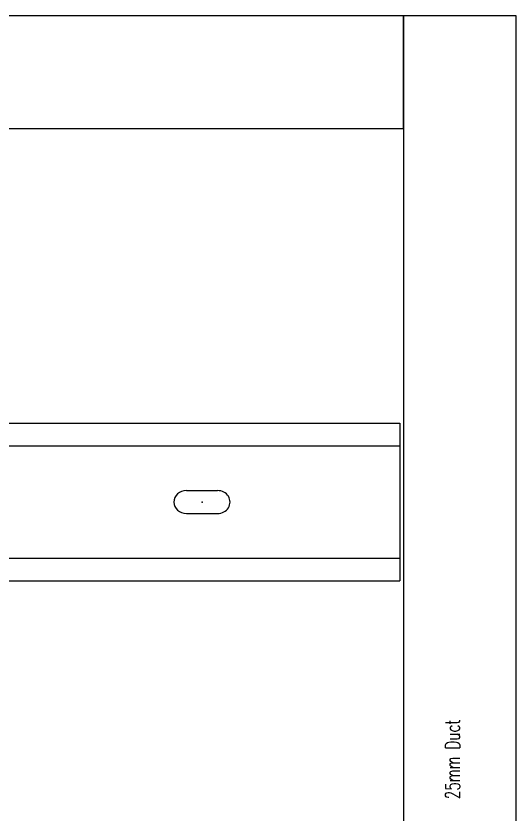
# Model space of a CAD drawing. Header units: inches. Extents: x -13.2 to 36, y -6.6 to 12.8.
# Drawn here: x 31.63 to 36, y 0.02 to 7 of the extents above; entities that cross this region are included whole.
import ezdxf
from ezdxf.enums import TextEntityAlignment as Align

# ---------------------------------------------------------------- set-up
doc = ezdxf.new("R2010")
doc.units = ezdxf.units.IN
doc.header["$MEASUREMENT"] = 0
doc.layers.add('PDESC', color=142, linetype='Continuous')
doc.layers.add('PSYMS', color=7, linetype='Continuous')
doc.styles.get("Standard").update_dxf_attribs({"font": 'arial.ttf'})
doc.styles.add('WD', font='romans.shx')

# ---------------------------------------------------------------- blocks, each defined once
blk = doc.blocks.new('*U29')
blk.add_lwpolyline([(0, 0), (13, 0), (13, 0.9842), (0, 0.9842)], close=True)
at = {"style": 'WD', "width": 0.7}
blk.add_attdef('DESC1', text='', height=0.125, dxfattribs=at).set_placement((6.5, 0.4921), align=Align.CENTER)
blk = doc.blocks.new('*U31')
blk.add_lwpolyline([(0, 0), (16.5316, 0), (16.5316, 0.9842), (0, 0.9842)], close=True)
at = {"style": 'WD', "width": 0.7}
blk.add_attdef('DESC1', text='', height=0.125, dxfattribs=at).set_placement((8.2658, 0.4921), align=Align.CENTER)
blk = doc.blocks.new('HDINA39D')
for p, q in [((0, 0.69), (16.5, 0.69)), ((16.5, 0.69), (16.5, -0.69)), ((0, 0.49), (16.5, 0.49)), ((14.634, 0.1), (14.906, 0.1)), ((14.634, -0.1), (14.906, -0.1)), ((0, -0.49), (16.5, -0.49)), ((0, -0.69), (16.5, -0.69))]:
    blk.add_line(p, q)
for centre, start_param, end_param in [((14.634, 0), -1.570796, 1.570794), ((14.906, 0), 1.570794, 4.712394)]:
    blk.add_ellipse(centre, major_axis=(-0.109, 0), ratio=0.917668, start_param=start_param, end_param=end_param)
blk.add_point((14.77, 0))
at = {"flags": 11}
for p in [(2.95, 0), (12.8, 0)]:
    blk.add_attdef('NC', text='', height=0.01, rotation=270, dxfattribs=at).set_placement(p, align=Align.MIDDLE)

msp = doc.modelspace()

# ---------------------------------------------------------------- linework, layer by layer
at = {"layer": 'PSYMS'}
msp.add_lwpolyline([(17.5, -6), (36, -6), (36, 7), (17.5, 7)], close=True, dxfattribs=at)

# ---------------------------------------------------------------- block references
for name, p in [('*U31', (18.4842, 6.0158)), ('HDINA39D', (18.4842, 2.75))]:
    msp.add_blockref(name, p, dxfattribs=at)
ref = msp.add_blockref('*U29', (36, -6), dxfattribs=dict(at, rotation=90))
ref.add_attrib('DESC1', '25mm Duct', dxfattribs={"layer": 'PDESC', "height": 0.125, "rotation": 90, "style": 'WD', "width": 0.7}).set_placement((35.5079, 0.5), align=Align.CENTER)

doc.saveas('drawing.dxf')
